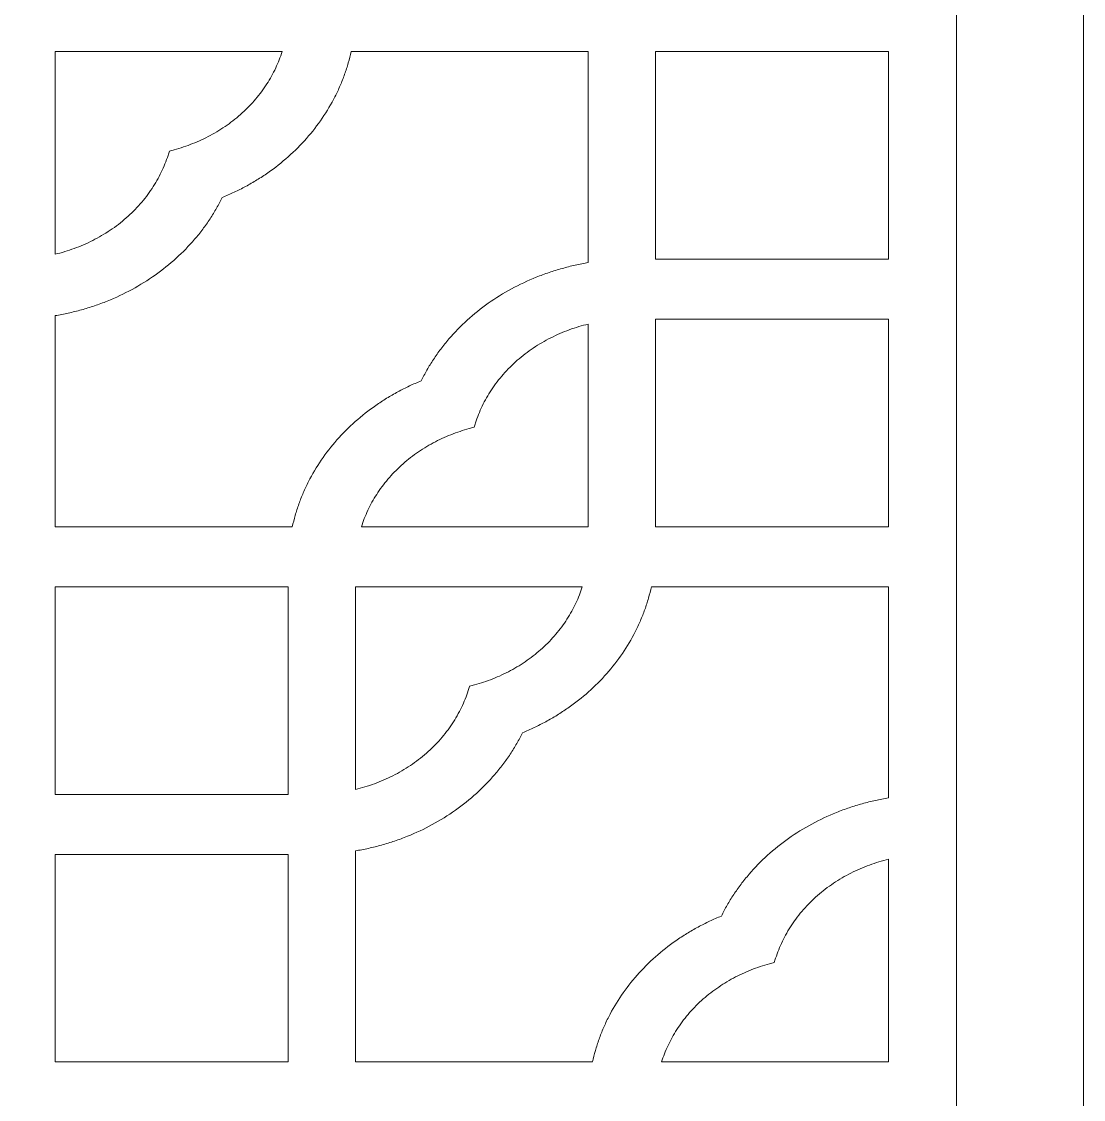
# Model space of a CAD drawing. Header units: centimetres. Extents: x -27.5 to -16.8, y -9.5 to 9.5.
# Drawn here: x -24.931 to -22.363, y 1.393 to 4 of the extents above; entities that cross this region are included whole.
import ezdxf

# ---------------------------------------------------------------- set-up
doc = ezdxf.new("R2010")
doc.units = ezdxf.units.CM
doc.header["$MEASUREMENT"] = 0
doc.layers.add('layer 1', color=7, linetype='Continuous')

msp = doc.modelspace()

# ---------------------------------------------------------------- linework, layer by layer
at = {"layer": 'layer 1', "color": 250, "lineweight": 9}
for points, knots in [([(-27.5, 9.5), (-27.5, 3.16667), (-27.5, -3.16664), (-27.5, -9.5), (-27.5, -9.5), (-25.78754, -9.5), (-24.07508, -9.5), (-22.36263, -9.5), (-22.36263, -9.5), (-22.36263, -3.16664), (-22.36263, 3.16667), (-22.36263, 9.5), (-22.36263, 9.5), (-24.07508, 9.5), (-25.78754, 9.5), (-27.5, 9.5)], [0, 0, 0, 0, 0.2, 0.2, 0.2, 0.2, 0.4, 0.4, 0.4, 0.4, 0.6, 0.6, 0.6, 0.6, 1, 1, 1, 1]), ([(-22.66971, -1.25389), (-22.66971, 2.24882), (-22.66971, 5.75153), (-22.66971, 9.25424), (-22.66971, 9.25424), (-24.17746, 9.25424), (-25.68521, 9.25424), (-27.19295, 9.25424), (-27.19295, 9.25424), (-27.19295, 5.75153), (-27.19295, 2.24882), (-27.19295, -1.25389), (-27.19295, -1.25389), (-25.68521, -1.25389), (-24.17746, -1.25389), (-22.66971, -1.25389)], [0, 0, 0, 0, 0.2, 0.2, 0.2, 0.2, 0.4, 0.4, 0.4, 0.4, 0.6, 0.6, 0.6, 0.6, 1, 1, 1, 1]), ([(-24.84999, 3.2887), (-24.83933, 3.29042), (-24.82875, 3.29248), (-24.81821, 3.29484), (-24.81821, 3.29484), (-24.80761, 3.29713), (-24.79702, 3.29981), (-24.78653, 3.30275), (-24.78653, 3.30275), (-24.77599, 3.30566), (-24.7655, 3.30889), (-24.75512, 3.31246), (-24.75512, 3.31246), (-24.74465, 3.31601), (-24.73432, 3.31979), (-24.7241, 3.32389), (-24.7241, 3.32389), (-24.70351, 3.33218), (-24.68349, 3.34158), (-24.66413, 3.35216), (-24.66413, 3.35216), (-24.64463, 3.36272), (-24.62592, 3.37434), (-24.60805, 3.38696), (-24.60805, 3.38696), (-24.59018, 3.39958), (-24.57321, 3.41323), (-24.55726, 3.42776), (-24.55726, 3.42776), (-24.54136, 3.44212), (-24.52652, 3.45736), (-24.5128, 3.47337), (-24.5128, 3.47337), (-24.50597, 3.48134), (-24.49942, 3.48938), (-24.49319, 3.49768), (-24.49319, 3.49768), (-24.48698, 3.50588), (-24.48107, 3.51426), (-24.47545, 3.52278), (-24.47545, 3.52278), (-24.46984, 3.53121), (-24.4646, 3.53976), (-24.4596, 3.54851), (-24.4596, 3.54851), (-24.45468, 3.5571), (-24.45, 3.56578), (-24.44567, 3.57463), (-24.44567, 3.57463), (-24.43607, 3.5785), (-24.42657, 3.58267), (-24.41722, 3.58709), (-24.41722, 3.58709), (-24.40778, 3.5916), (-24.39846, 3.59625), (-24.38932, 3.60122), (-24.38932, 3.60122), (-24.38009, 3.60628), (-24.37101, 3.61148), (-24.36208, 3.61694), (-24.36208, 3.61694), (-24.35312, 3.62246), (-24.34433, 3.62821), (-24.33574, 3.63421), (-24.33574, 3.63421), (-24.31837, 3.64628), (-24.30183, 3.65932), (-24.28621, 3.6732), (-24.28621, 3.6732), (-24.27047, 3.68717), (-24.25569, 3.70202), (-24.24197, 3.71755), (-24.24197, 3.71755), (-24.2282, 3.73311), (-24.21553, 3.74944), (-24.20401, 3.76632), (-24.20401, 3.76632), (-24.19256, 3.78314), (-24.18223, 3.8005), (-24.17315, 3.81842), (-24.17315, 3.81842), (-24.16864, 3.82726), (-24.16438, 3.83626), (-24.16051, 3.84534), (-24.16051, 3.84534), (-24.15661, 3.85432), (-24.15302, 3.86341), (-24.14979, 3.87255), (-24.14979, 3.87255), (-24.14651, 3.88171), (-24.14356, 3.89088), (-24.14094, 3.90011), (-24.14094, 3.90011), (-24.13831, 3.90925), (-24.13597, 3.91841), (-24.13396, 3.92765), (-24.13396, 3.92765), (-23.94279, 3.92765), (-23.75155, 3.92765), (-23.56035, 3.92765), (-23.56035, 3.92765), (-23.56035, 3.75741), (-23.56035, 3.58718), (-23.56035, 3.41695), (-23.56035, 3.41695), (-23.57098, 3.4152), (-23.58154, 3.41314), (-23.59208, 3.41078), (-23.59208, 3.41078), (-23.60271, 3.40849), (-23.61327, 3.40581), (-23.62376, 3.4029), (-23.62376, 3.4029), (-23.63435, 3.39997), (-23.64481, 3.39674), (-23.65519, 3.39319), (-23.65519, 3.39319), (-23.66564, 3.38964), (-23.67597, 3.38586), (-23.68621, 3.38174), (-23.68621, 3.38174), (-23.70681, 3.37344), (-23.72685, 3.36407), (-23.74618, 3.35349), (-23.74618, 3.35349), (-23.76568, 3.34291), (-23.78437, 3.33131), (-23.80224, 3.31869), (-23.80224, 3.31869), (-23.82013, 3.30607), (-23.83711, 3.29239), (-23.85308, 3.27787), (-23.85308, 3.27787), (-23.86897, 3.26353), (-23.88382, 3.24829), (-23.89754, 3.23226), (-23.89754, 3.23226), (-23.90435, 3.22429), (-23.9109, 3.21624), (-23.91713, 3.20795), (-23.91713, 3.20795), (-23.92336, 3.19975), (-23.92925, 3.19139), (-23.93488, 3.18287), (-23.93488, 3.18287), (-23.94045, 3.17441), (-23.94574, 3.16589), (-23.95074, 3.15721), (-23.95074, 3.15721), (-23.95568, 3.14853), (-23.96029, 3.13984), (-23.96464, 3.131), (-23.96464, 3.131), (-23.97426, 3.12706), (-23.98372, 3.12296), (-23.99309, 3.11854), (-23.99309, 3.11854), (-24.00251, 3.11405), (-24.01183, 3.10938), (-24.02097, 3.10441), (-24.02097, 3.10441), (-24.03023, 3.09943), (-24.0393, 3.09414), (-24.04821, 3.08871), (-24.04821, 3.08871), (-24.05721, 3.08317), (-24.06596, 3.07742), (-24.07458, 3.07142), (-24.07458, 3.07142), (-24.09194, 3.05934), (-24.10848, 3.04633), (-24.12413, 3.03243), (-24.12413, 3.03243), (-24.13984, 3.01848), (-24.1546, 3.00363), (-24.16837, 2.98808), (-24.16837, 2.98808), (-24.18211, 2.97252), (-24.19478, 2.95628), (-24.2063, 2.9393), (-24.2063, 2.9393), (-24.21778, 2.92249), (-24.22807, 2.90512), (-24.23716, 2.88721), (-24.23716, 2.88721), (-24.2417, 2.87839), (-24.24591, 2.86939), (-24.24983, 2.86029), (-24.24983, 2.86029), (-24.25368, 2.85131), (-24.25727, 2.84224), (-24.26055, 2.83308), (-24.26055, 2.83308), (-24.26383, 2.82391), (-24.26676, 2.81477), (-24.26939, 2.80554), (-24.26939, 2.80554), (-24.272, 2.79638), (-24.27432, 2.78721), (-24.27633, 2.77798), (-24.27633, 2.77798), (-24.46753, 2.77798), (-24.65875, 2.77798), (-24.84999, 2.77798), (-24.84999, 2.77798), (-24.84999, 2.94821), (-24.84999, 3.11847), (-24.84999, 3.2887)], [0, 0, 0, 0, 0.0188679, 0.0188679, 0.0188679, 0.0188679, 0.0377358, 0.0377358, 0.0377358, 0.0377358, 0.0566038, 0.0566038, 0.0566038, 0.0566038, 0.0754717, 0.0754717, 0.0754717, 0.0754717, 0.0943396, 0.0943396, 0.0943396, 0.0943396, 0.1132075, 0.1132075, 0.1132075, 0.1132075, 0.1320755, 0.1320755, 0.1320755, 0.1320755, 0.1509434, 0.1509434, 0.1509434, 0.1509434, 0.1698113, 0.1698113, 0.1698113, 0.1698113, 0.1886792, 0.1886792, 0.1886792, 0.1886792, 0.2075472, 0.2075472, 0.2075472, 0.2075472, 0.2264151, 0.2264151, 0.2264151, 0.2264151, 0.245283, 0.245283, 0.245283, 0.245283, 0.2641509, 0.2641509, 0.2641509, 0.2641509, 0.2830189, 0.2830189, 0.2830189, 0.2830189, 0.3018868, 0.3018868, 0.3018868, 0.3018868, 0.3207547, 0.3207547, 0.3207547, 0.3207547, 0.3396226, 0.3396226, 0.3396226, 0.3396226, 0.3584906, 0.3584906, 0.3584906, 0.3584906, 0.3773585, 0.3773585, 0.3773585, 0.3773585, 0.3962264, 0.3962264, 0.3962264, 0.3962264, 0.4150943, 0.4150943, 0.4150943, 0.4150943, 0.4339623, 0.4339623, 0.4339623, 0.4339623, 0.4528302, 0.4528302, 0.4528302, 0.4528302, 0.4716981, 0.4716981, 0.4716981, 0.4716981, 0.490566, 0.490566, 0.490566, 0.490566, 0.509434, 0.509434, 0.509434, 0.509434, 0.5283019, 0.5283019, 0.5283019, 0.5283019, 0.5471698, 0.5471698, 0.5471698, 0.5471698, 0.5660377, 0.5660377, 0.5660377, 0.5660377, 0.5849057, 0.5849057, 0.5849057, 0.5849057, 0.6037736, 0.6037736, 0.6037736, 0.6037736, 0.6226415, 0.6226415, 0.6226415, 0.6226415, 0.6415094, 0.6415094, 0.6415094, 0.6415094, 0.6603774, 0.6603774, 0.6603774, 0.6603774, 0.6792453, 0.6792453, 0.6792453, 0.6792453, 0.6981132, 0.6981132, 0.6981132, 0.6981132, 0.7169811, 0.7169811, 0.7169811, 0.7169811, 0.7358491, 0.7358491, 0.7358491, 0.7358491, 0.754717, 0.754717, 0.754717, 0.754717, 0.7735849, 0.7735849, 0.7735849, 0.7735849, 0.7924528, 0.7924528, 0.7924528, 0.7924528, 0.8113208, 0.8113208, 0.8113208, 0.8113208, 0.8301887, 0.8301887, 0.8301887, 0.8301887, 0.8490566, 0.8490566, 0.8490566, 0.8490566, 0.8679245, 0.8679245, 0.8679245, 0.8679245, 0.8867925, 0.8867925, 0.8867925, 0.8867925, 0.9056604, 0.9056604, 0.9056604, 0.9056604, 0.9245283, 0.9245283, 0.9245283, 0.9245283, 0.9433962, 0.9433962, 0.9433962, 0.9433962, 0.9622642, 0.9622642, 0.9622642, 0.9622642, 1, 1, 1, 1]), ([(-24.84999, 3.92765), (-24.66699, 3.92765), (-24.48407, 3.92765), (-24.30108, 3.92765), (-24.30108, 3.92765), (-24.30321, 3.92093), (-24.30557, 3.91431), (-24.30815, 3.90767), (-24.30815, 3.90767), (-24.31074, 3.90105), (-24.31358, 3.89443), (-24.31663, 3.88788), (-24.31663, 3.88788), (-24.32286, 3.87468), (-24.33001, 3.86174), (-24.33805, 3.84921), (-24.33805, 3.84921), (-24.34618, 3.83656), (-24.35523, 3.82433), (-24.36517, 3.81264), (-24.36517, 3.81264), (-24.37512, 3.80089), (-24.38593, 3.78976), (-24.39747, 3.7792), (-24.39747, 3.7792), (-24.40904, 3.76871), (-24.42134, 3.75883), (-24.43431, 3.74967), (-24.43431, 3.74967), (-24.44721, 3.7406), (-24.4607, 3.73224), (-24.4747, 3.72474), (-24.4747, 3.72474), (-24.4886, 3.71723), (-24.50292, 3.71061), (-24.51765, 3.70484), (-24.51765, 3.70484), (-24.52491, 3.70193), (-24.53224, 3.69925), (-24.53967, 3.6968), (-24.53967, 3.6968), (-24.547, 3.69435), (-24.55442, 3.69215), (-24.56191, 3.69008), (-24.56191, 3.69008), (-24.56578, 3.68905), (-24.5697, 3.68795), (-24.57355, 3.68692), (-24.57355, 3.68692), (-24.57469, 3.68346), (-24.57582, 3.67998), (-24.57694, 3.67643), (-24.57694, 3.67643), (-24.57921, 3.66958), (-24.58164, 3.66278), (-24.58434, 3.656), (-24.58434, 3.656), (-24.58709, 3.64922), (-24.59007, 3.64243), (-24.5933, 3.63572), (-24.5933, 3.63572), (-24.5998, 3.62223), (-24.60734, 3.60897), (-24.61577, 3.59618), (-24.61577, 3.59618), (-24.62434, 3.58322), (-24.63389, 3.57075), (-24.64431, 3.55893), (-24.64431, 3.55893), (-24.65476, 3.54693), (-24.6661, 3.53563), (-24.67824, 3.52498), (-24.67824, 3.52498), (-24.69041, 3.51433), (-24.70335, 3.50439), (-24.71693, 3.49532), (-24.71693, 3.49532), (-24.73045, 3.48622), (-24.74454, 3.47795), (-24.75922, 3.47053), (-24.75922, 3.47053), (-24.76648, 3.46691), (-24.77391, 3.46343), (-24.78135, 3.4602), (-24.78135, 3.4602), (-24.78882, 3.45694), (-24.79636, 3.45394), (-24.80396, 3.45119), (-24.80396, 3.45119), (-24.81155, 3.44845), (-24.8192, 3.4459), (-24.82689, 3.44354), (-24.82689, 3.44354), (-24.83452, 3.44125), (-24.84222, 3.43919), (-24.84999, 3.43731), (-24.84999, 3.43731), (-24.84999, 3.60074), (-24.84999, 3.76419), (-24.84999, 3.92765)], [0, 0, 0, 0, 0.0384615, 0.0384615, 0.0384615, 0.0384615, 0.0769231, 0.0769231, 0.0769231, 0.0769231, 0.1153846, 0.1153846, 0.1153846, 0.1153846, 0.1538462, 0.1538462, 0.1538462, 0.1538462, 0.1923077, 0.1923077, 0.1923077, 0.1923077, 0.2307692, 0.2307692, 0.2307692, 0.2307692, 0.2692308, 0.2692308, 0.2692308, 0.2692308, 0.3076923, 0.3076923, 0.3076923, 0.3076923, 0.3461538, 0.3461538, 0.3461538, 0.3461538, 0.3846154, 0.3846154, 0.3846154, 0.3846154, 0.4230769, 0.4230769, 0.4230769, 0.4230769, 0.4615385, 0.4615385, 0.4615385, 0.4615385, 0.5, 0.5, 0.5, 0.5, 0.5384615, 0.5384615, 0.5384615, 0.5384615, 0.5769231, 0.5769231, 0.5769231, 0.5769231, 0.6153846, 0.6153846, 0.6153846, 0.6153846, 0.6538462, 0.6538462, 0.6538462, 0.6538462, 0.6923077, 0.6923077, 0.6923077, 0.6923077, 0.7307692, 0.7307692, 0.7307692, 0.7307692, 0.7692308, 0.7692308, 0.7692308, 0.7692308, 0.8076923, 0.8076923, 0.8076923, 0.8076923, 0.8461538, 0.8461538, 0.8461538, 0.8461538, 0.8846154, 0.8846154, 0.8846154, 0.8846154, 0.9230769, 0.9230769, 0.9230769, 0.9230769, 1, 1, 1, 1]), ([(-22.8342, 3.42538), (-23.02198, 3.42538), (-23.20983, 3.42538), (-23.39763, 3.42538), (-23.39763, 3.42538), (-23.39763, 3.59277), (-23.39763, 3.76025), (-23.39763, 3.92765), (-23.39763, 3.92765), (-23.20983, 3.92765), (-23.02198, 3.92765), (-22.8342, 3.92765), (-22.8342, 3.92765), (-22.8342, 3.76025), (-22.8342, 3.59277), (-22.8342, 3.42538)], [0, 0, 0, 0, 0.2, 0.2, 0.2, 0.2, 0.4, 0.4, 0.4, 0.4, 0.6, 0.6, 0.6, 0.6, 1, 1, 1, 1]), ([(-24.10922, 2.77798), (-24.10709, 2.78469), (-24.10477, 2.79134), (-24.10218, 2.79796), (-24.10218, 2.79796), (-24.09959, 2.80458), (-24.09675, 2.81122), (-24.09368, 2.81777), (-24.09368, 2.81777), (-24.08743, 2.83095), (-24.08033, 2.84389), (-24.07229, 2.85644), (-24.07229, 2.85644), (-24.06411, 2.86907), (-24.05508, 2.8813), (-24.04519, 2.89298), (-24.04519, 2.89298), (-24.0352, 2.90473), (-24.02441, 2.91587), (-24.01286, 2.92645), (-24.01286, 2.92645), (-24.00125, 2.93701), (-23.98895, 2.94679), (-23.976, 2.95596), (-23.976, 2.95596), (-23.96308, 2.96503), (-23.94959, 2.97339), (-23.93559, 2.98091), (-23.93559, 2.98091), (-23.92171, 2.9884), (-23.90742, 2.99502), (-23.89268, 3.00079), (-23.89268, 3.00079), (-23.8854, 3.0037), (-23.87807, 3.00638), (-23.87065, 3.00883), (-23.87065, 3.00883), (-23.86329, 3.01128), (-23.85589, 3.01348), (-23.84843, 3.01554), (-23.84843, 3.01554), (-23.84453, 3.01657), (-23.84066, 3.01767), (-23.83674, 3.0187), (-23.83674, 3.0187), (-23.8356, 3.02219), (-23.8345, 3.02565), (-23.83335, 3.0292), (-23.83335, 3.0292), (-23.83113, 3.03607), (-23.82866, 3.04285), (-23.82598, 3.04963), (-23.82598, 3.04963), (-23.8232, 3.05643), (-23.82025, 3.06322), (-23.81702, 3.06993), (-23.81702, 3.06993), (-23.81051, 3.08349), (-23.803, 3.09668), (-23.79452, 3.10947), (-23.79452, 3.10947), (-23.78595, 3.12241), (-23.77645, 3.1348), (-23.76602, 3.14672), (-23.76602, 3.14672), (-23.75558, 3.1587), (-23.74419, 3.16999), (-23.73205, 3.18064), (-23.73205, 3.18064), (-23.71991, 3.1913), (-23.70699, 3.20124), (-23.69338, 3.21033), (-23.69338, 3.21033), (-23.67989, 3.21941), (-23.66575, 3.22768), (-23.65107, 3.2351), (-23.65107, 3.2351), (-23.64383, 3.23874), (-23.63643, 3.2422), (-23.62894, 3.24545), (-23.62894, 3.24545), (-23.62149, 3.24868), (-23.61398, 3.25168), (-23.60633, 3.25443), (-23.60633, 3.25443), (-23.59875, 3.2572), (-23.59114, 3.25972), (-23.58344, 3.26211), (-23.58344, 3.26211), (-23.57579, 3.26438), (-23.56809, 3.26644), (-23.56035, 3.26834), (-23.56035, 3.26834), (-23.56035, 3.10489), (-23.56035, 2.94143), (-23.56035, 2.77798), (-23.56035, 2.77798), (-23.7433, 2.77798), (-23.92629, 2.77798), (-24.10922, 2.77798)], [0, 0, 0, 0, 0.0384615, 0.0384615, 0.0384615, 0.0384615, 0.0769231, 0.0769231, 0.0769231, 0.0769231, 0.1153846, 0.1153846, 0.1153846, 0.1153846, 0.1538462, 0.1538462, 0.1538462, 0.1538462, 0.1923077, 0.1923077, 0.1923077, 0.1923077, 0.2307692, 0.2307692, 0.2307692, 0.2307692, 0.2692308, 0.2692308, 0.2692308, 0.2692308, 0.3076923, 0.3076923, 0.3076923, 0.3076923, 0.3461538, 0.3461538, 0.3461538, 0.3461538, 0.3846154, 0.3846154, 0.3846154, 0.3846154, 0.4230769, 0.4230769, 0.4230769, 0.4230769, 0.4615385, 0.4615385, 0.4615385, 0.4615385, 0.5, 0.5, 0.5, 0.5, 0.5384615, 0.5384615, 0.5384615, 0.5384615, 0.5769231, 0.5769231, 0.5769231, 0.5769231, 0.6153846, 0.6153846, 0.6153846, 0.6153846, 0.6538462, 0.6538462, 0.6538462, 0.6538462, 0.6923077, 0.6923077, 0.6923077, 0.6923077, 0.7307692, 0.7307692, 0.7307692, 0.7307692, 0.7692308, 0.7692308, 0.7692308, 0.7692308, 0.8076923, 0.8076923, 0.8076923, 0.8076923, 0.8461538, 0.8461538, 0.8461538, 0.8461538, 0.8846154, 0.8846154, 0.8846154, 0.8846154, 0.9230769, 0.9230769, 0.9230769, 0.9230769, 1, 1, 1, 1]), ([(-23.39763, 2.77798), (-23.39763, 2.9454), (-23.39763, 3.11286), (-23.39763, 3.28025), (-23.39763, 3.28025), (-23.20983, 3.28025), (-23.02198, 3.28025), (-22.8342, 3.28025), (-22.8342, 3.28025), (-22.8342, 3.11286), (-22.8342, 2.9454), (-22.8342, 2.77798), (-22.8342, 2.77798), (-23.02198, 2.77798), (-23.20983, 2.77798), (-23.39763, 2.77798)], [0, 0, 0, 0, 0.2, 0.2, 0.2, 0.2, 0.4, 0.4, 0.4, 0.4, 0.6, 0.6, 0.6, 0.6, 1, 1, 1, 1]), ([(-24.84999, 2.63293), (-24.66214, 2.63293), (-24.47431, 2.63293), (-24.28653, 2.63293), (-24.28653, 2.63293), (-24.28653, 2.46546), (-24.28653, 2.29798), (-24.28653, 2.13059), (-24.28653, 2.13059), (-24.47431, 2.13059), (-24.66214, 2.13059), (-24.84999, 2.13059), (-24.84999, 2.13059), (-24.84999, 2.29798), (-24.84999, 2.46546), (-24.84999, 2.63293)], [0, 0, 0, 0, 0.2, 0.2, 0.2, 0.2, 0.4, 0.4, 0.4, 0.4, 0.6, 0.6, 0.6, 0.6, 1, 1, 1, 1]), ([(-23.4078, 2.63293), (-23.21661, 2.63293), (-23.02539, 2.63293), (-22.8342, 2.63293), (-22.8342, 2.63293), (-22.8342, 2.46269), (-22.8342, 2.29246), (-22.8342, 2.12223), (-22.8342, 2.12223), (-22.8448, 2.12042), (-22.85539, 2.11835), (-22.86593, 2.11606), (-22.86593, 2.11606), (-22.87653, 2.1137), (-22.88712, 2.11102), (-22.89761, 2.10809), (-22.89761, 2.10809), (-22.90819, 2.10518), (-22.91864, 2.10193), (-22.92902, 2.0984), (-22.92902, 2.0984), (-22.93948, 2.09492), (-22.94982, 2.09105), (-22.96003, 2.08695), (-22.96003, 2.08695), (-22.98063, 2.07865), (-23.00067, 2.06926), (-23.02001, 2.05877), (-23.02001, 2.05877), (-23.0395, 2.04821), (-23.05822, 2.03652), (-23.07609, 2.02388), (-23.07609, 2.02388), (-23.09396, 2.01126), (-23.11093, 1.9976), (-23.12692, 1.98317), (-23.12692, 1.98317), (-23.14282, 1.96872), (-23.15767, 1.95348), (-23.17139, 1.93747), (-23.17139, 1.93747), (-23.17817, 1.92956), (-23.18472, 1.92146), (-23.19095, 1.91316), (-23.19095, 1.91316), (-23.19716, 1.90496), (-23.20307, 1.89658), (-23.20873, 1.88808), (-23.20873, 1.88808), (-23.21427, 1.87962), (-23.21956, 1.8711), (-23.22456, 1.86242), (-23.22456, 1.86242), (-23.22951, 1.85381), (-23.23413, 1.84506), (-23.23846, 1.83621), (-23.23846, 1.83621), (-23.24811, 1.83234), (-23.25757, 1.82815), (-23.26692, 1.82375), (-23.26692, 1.82375), (-23.27635, 1.81924), (-23.28568, 1.81459), (-23.29482, 1.80962), (-23.29482, 1.80962), (-23.30405, 1.80464), (-23.31315, 1.79935), (-23.32206, 1.7939), (-23.32206, 1.7939), (-23.33104, 1.78838), (-23.33981, 1.78263), (-23.34842, 1.77663), (-23.34842, 1.77663), (-23.36577, 1.76455), (-23.38231, 1.75152), (-23.39798, 1.73764), (-23.39798, 1.73764), (-23.41369, 1.72366), (-23.42844, 1.70884), (-23.44221, 1.69329), (-23.44221, 1.69329), (-23.45593, 1.67773), (-23.4686, 1.66147), (-23.48013, 1.64451), (-23.48013, 1.64451), (-23.49163, 1.6277), (-23.50191, 1.61033), (-23.51098, 1.59249), (-23.51098, 1.59249), (-23.51554, 1.58358), (-23.51976, 1.57457), (-23.52365, 1.56559), (-23.52365, 1.56559), (-23.52752, 1.55652), (-23.53112, 1.54743), (-23.5344, 1.53829), (-23.5344, 1.53829), (-23.53763, 1.52912), (-23.54058, 1.51998), (-23.54324, 1.51073), (-23.54324, 1.51073), (-23.54585, 1.50159), (-23.54816, 1.49242), (-23.55018, 1.48319), (-23.55018, 1.48319), (-23.74137, 1.48319), (-23.93259, 1.48319), (-24.12383, 1.48319), (-24.12383, 1.48319), (-24.12383, 1.65343), (-24.12383, 1.82366), (-24.12383, 1.99389), (-24.12383, 1.99389), (-24.11318, 1.99563), (-24.1026, 1.99769), (-24.09206, 2.00005), (-24.09206, 2.00005), (-24.08145, 2.00241), (-24.07087, 2.00503), (-24.06038, 2.00796), (-24.06038, 2.00796), (-24.04984, 2.01087), (-24.03935, 2.0141), (-24.02897, 2.01765), (-24.02897, 2.01765), (-24.0185, 2.0212), (-24.00817, 2.025), (-23.99795, 2.0291), (-23.99795, 2.0291), (-23.97733, 2.0374), (-23.95733, 2.04686), (-23.93795, 2.05735), (-23.93795, 2.05735), (-23.91846, 2.06793), (-23.89976, 2.07952), (-23.8819, 2.09215), (-23.8819, 2.09215), (-23.864, 2.10486), (-23.84705, 2.11845), (-23.83111, 2.13295), (-23.83111, 2.13295), (-23.81521, 2.1474), (-23.80036, 2.16264), (-23.78662, 2.17858), (-23.78662, 2.17858), (-23.77979, 2.18655), (-23.77324, 2.19469), (-23.76701, 2.20289), (-23.76701, 2.20289), (-23.76082, 2.21109), (-23.75491, 2.21945), (-23.74925, 2.22797), (-23.74925, 2.22797), (-23.74369, 2.23642), (-23.73842, 2.24502), (-23.73342, 2.25372), (-23.73342, 2.25372), (-23.7285, 2.26231), (-23.72385, 2.27099), (-23.7195, 2.27984), (-23.7195, 2.27984), (-23.70992, 2.28378), (-23.70041, 2.28797), (-23.69104, 2.29239), (-23.69104, 2.29239), (-23.68163, 2.29681), (-23.67231, 2.30153), (-23.66314, 2.30643), (-23.66314, 2.30643), (-23.65393, 2.31147), (-23.64484, 2.3167), (-23.63593, 2.32222), (-23.63593, 2.32222), (-23.62697, 2.32774), (-23.61817, 2.33351), (-23.60956, 2.33949), (-23.60956, 2.33949), (-23.59219, 2.35156), (-23.57568, 2.36453), (-23.56001, 2.37848), (-23.56001, 2.37848), (-23.54429, 2.39245), (-23.52954, 2.40721), (-23.51582, 2.42276), (-23.51582, 2.42276), (-23.50203, 2.43839), (-23.48936, 2.45465), (-23.47783, 2.47153), (-23.47783, 2.47153), (-23.4664, 2.48835), (-23.45607, 2.50578), (-23.44698, 2.52363), (-23.44698, 2.52363), (-23.44244, 2.53247), (-23.43823, 2.54145), (-23.43435, 2.55052), (-23.43435, 2.55052), (-23.43046, 2.55953), (-23.42686, 2.56862), (-23.42359, 2.57785), (-23.42359, 2.57785), (-23.42036, 2.58692), (-23.41738, 2.59607), (-23.41479, 2.60532), (-23.41479, 2.60532), (-23.41216, 2.61446), (-23.40982, 2.62369), (-23.4078, 2.63293)], [0, 0, 0, 0, 0.0188679, 0.0188679, 0.0188679, 0.0188679, 0.0377358, 0.0377358, 0.0377358, 0.0377358, 0.0566038, 0.0566038, 0.0566038, 0.0566038, 0.0754717, 0.0754717, 0.0754717, 0.0754717, 0.0943396, 0.0943396, 0.0943396, 0.0943396, 0.1132075, 0.1132075, 0.1132075, 0.1132075, 0.1320755, 0.1320755, 0.1320755, 0.1320755, 0.1509434, 0.1509434, 0.1509434, 0.1509434, 0.1698113, 0.1698113, 0.1698113, 0.1698113, 0.1886792, 0.1886792, 0.1886792, 0.1886792, 0.2075472, 0.2075472, 0.2075472, 0.2075472, 0.2264151, 0.2264151, 0.2264151, 0.2264151, 0.245283, 0.245283, 0.245283, 0.245283, 0.2641509, 0.2641509, 0.2641509, 0.2641509, 0.2830189, 0.2830189, 0.2830189, 0.2830189, 0.3018868, 0.3018868, 0.3018868, 0.3018868, 0.3207547, 0.3207547, 0.3207547, 0.3207547, 0.3396226, 0.3396226, 0.3396226, 0.3396226, 0.3584906, 0.3584906, 0.3584906, 0.3584906, 0.3773585, 0.3773585, 0.3773585, 0.3773585, 0.3962264, 0.3962264, 0.3962264, 0.3962264, 0.4150943, 0.4150943, 0.4150943, 0.4150943, 0.4339623, 0.4339623, 0.4339623, 0.4339623, 0.4528302, 0.4528302, 0.4528302, 0.4528302, 0.4716981, 0.4716981, 0.4716981, 0.4716981, 0.490566, 0.490566, 0.490566, 0.490566, 0.509434, 0.509434, 0.509434, 0.509434, 0.5283019, 0.5283019, 0.5283019, 0.5283019, 0.5471698, 0.5471698, 0.5471698, 0.5471698, 0.5660377, 0.5660377, 0.5660377, 0.5660377, 0.5849057, 0.5849057, 0.5849057, 0.5849057, 0.6037736, 0.6037736, 0.6037736, 0.6037736, 0.6226415, 0.6226415, 0.6226415, 0.6226415, 0.6415094, 0.6415094, 0.6415094, 0.6415094, 0.6603774, 0.6603774, 0.6603774, 0.6603774, 0.6792453, 0.6792453, 0.6792453, 0.6792453, 0.6981132, 0.6981132, 0.6981132, 0.6981132, 0.7169811, 0.7169811, 0.7169811, 0.7169811, 0.7358491, 0.7358491, 0.7358491, 0.7358491, 0.754717, 0.754717, 0.754717, 0.754717, 0.7735849, 0.7735849, 0.7735849, 0.7735849, 0.7924528, 0.7924528, 0.7924528, 0.7924528, 0.8113208, 0.8113208, 0.8113208, 0.8113208, 0.8301887, 0.8301887, 0.8301887, 0.8301887, 0.8490566, 0.8490566, 0.8490566, 0.8490566, 0.8679245, 0.8679245, 0.8679245, 0.8679245, 0.8867925, 0.8867925, 0.8867925, 0.8867925, 0.9056604, 0.9056604, 0.9056604, 0.9056604, 0.9245283, 0.9245283, 0.9245283, 0.9245283, 0.9433962, 0.9433962, 0.9433962, 0.9433962, 0.9622642, 0.9622642, 0.9622642, 0.9622642, 1, 1, 1, 1]), ([(-23.57492, 2.63293), (-23.57705, 2.62621), (-23.57941, 2.6195), (-23.58198, 2.61297), (-23.58198, 2.61297), (-23.58459, 2.60626), (-23.58743, 2.59962), (-23.59048, 2.59316), (-23.59048, 2.59316), (-23.59671, 2.57989), (-23.60381, 2.56695), (-23.6119, 2.55449), (-23.6119, 2.55449), (-23.62003, 2.54177), (-23.62905, 2.52961), (-23.639, 2.51786), (-23.639, 2.51786), (-23.64894, 2.5061), (-23.65975, 2.49497), (-23.67132, 2.48441), (-23.67132, 2.48441), (-23.68289, 2.47389), (-23.69519, 2.46404), (-23.70813, 2.45488), (-23.70813, 2.45488), (-23.72103, 2.44581), (-23.73455, 2.43752), (-23.74854, 2.42993), (-23.74854, 2.42993), (-23.76243, 2.42251), (-23.77677, 2.41589), (-23.79148, 2.41005), (-23.79148, 2.41005), (-23.79874, 2.40714), (-23.80609, 2.40453), (-23.81351, 2.40201), (-23.81351, 2.40201), (-23.82084, 2.39956), (-23.82827, 2.39736), (-23.83576, 2.3953), (-23.83576, 2.3953), (-23.83963, 2.39426), (-23.84352, 2.39323), (-23.84739, 2.39213), (-23.84739, 2.39213), (-23.84854, 2.38867), (-23.84964, 2.38519), (-23.85079, 2.38173), (-23.85079, 2.38173), (-23.85301, 2.37486), (-23.85548, 2.36799), (-23.85816, 2.36128), (-23.85816, 2.36128), (-23.86093, 2.35443), (-23.86389, 2.34762), (-23.86712, 2.34091), (-23.86712, 2.34091), (-23.87365, 2.32742), (-23.88114, 2.31415), (-23.88962, 2.30137), (-23.88962, 2.30137), (-23.89818, 2.28845), (-23.90769, 2.27603), (-23.91811, 2.26412), (-23.91811, 2.26412), (-23.92861, 2.25221), (-23.93992, 2.24085), (-23.95209, 2.23019), (-23.95209, 2.23019), (-23.96425, 2.21954), (-23.97719, 2.20967), (-23.99076, 2.20053), (-23.99076, 2.20053), (-24.0043, 2.19146), (-24.01838, 2.18316), (-24.03307, 2.17574), (-24.03307, 2.17574), (-24.04033, 2.1721), (-24.04773, 2.16864), (-24.0552, 2.16541), (-24.0552, 2.16541), (-24.06267, 2.16216), (-24.07018, 2.15915), (-24.07781, 2.15641), (-24.07781, 2.15641), (-24.08539, 2.15363), (-24.09304, 2.15111), (-24.10074, 2.14882), (-24.10074, 2.14882), (-24.10835, 2.14653), (-24.11604, 2.1444), (-24.12383, 2.14259), (-24.12383, 2.14259), (-24.12383, 2.30604), (-24.12383, 2.46947), (-24.12383, 2.63293), (-24.12383, 2.63293), (-23.94084, 2.63293), (-23.75789, 2.63293), (-23.57492, 2.63293)], [0, 0, 0, 0, 0.0384615, 0.0384615, 0.0384615, 0.0384615, 0.0769231, 0.0769231, 0.0769231, 0.0769231, 0.1153846, 0.1153846, 0.1153846, 0.1153846, 0.1538462, 0.1538462, 0.1538462, 0.1538462, 0.1923077, 0.1923077, 0.1923077, 0.1923077, 0.2307692, 0.2307692, 0.2307692, 0.2307692, 0.2692308, 0.2692308, 0.2692308, 0.2692308, 0.3076923, 0.3076923, 0.3076923, 0.3076923, 0.3461538, 0.3461538, 0.3461538, 0.3461538, 0.3846154, 0.3846154, 0.3846154, 0.3846154, 0.4230769, 0.4230769, 0.4230769, 0.4230769, 0.4615385, 0.4615385, 0.4615385, 0.4615385, 0.5, 0.5, 0.5, 0.5, 0.5384615, 0.5384615, 0.5384615, 0.5384615, 0.5769231, 0.5769231, 0.5769231, 0.5769231, 0.6153846, 0.6153846, 0.6153846, 0.6153846, 0.6538462, 0.6538462, 0.6538462, 0.6538462, 0.6923077, 0.6923077, 0.6923077, 0.6923077, 0.7307692, 0.7307692, 0.7307692, 0.7307692, 0.7692308, 0.7692308, 0.7692308, 0.7692308, 0.8076923, 0.8076923, 0.8076923, 0.8076923, 0.8461538, 0.8461538, 0.8461538, 0.8461538, 0.8846154, 0.8846154, 0.8846154, 0.8846154, 0.9230769, 0.9230769, 0.9230769, 0.9230769, 1, 1, 1, 1]), ([(-24.84999, 1.98553), (-24.66214, 1.98553), (-24.47431, 1.98553), (-24.28653, 1.98553), (-24.28653, 1.98553), (-24.28653, 1.81805), (-24.28653, 1.65059), (-24.28653, 1.48319), (-24.28653, 1.48319), (-24.47431, 1.48319), (-24.66214, 1.48319), (-24.84999, 1.48319), (-24.84999, 1.48319), (-24.84999, 1.65059), (-24.84999, 1.81805), (-24.84999, 1.98553)], [0, 0, 0, 0, 0.2, 0.2, 0.2, 0.2, 0.4, 0.4, 0.4, 0.4, 0.6, 0.6, 0.6, 0.6, 1, 1, 1, 1]), ([(-23.38306, 1.48319), (-23.38093, 1.4899), (-23.37859, 1.49653), (-23.37603, 1.50317), (-23.37603, 1.50317), (-23.37344, 1.50979), (-23.3706, 1.51641), (-23.36751, 1.52296), (-23.36751, 1.52296), (-23.36128, 1.53616), (-23.35417, 1.5491), (-23.34613, 1.56165), (-23.34613, 1.56165), (-23.33796, 1.57428), (-23.32893, 1.58651), (-23.31901, 1.59817), (-23.31901, 1.59817), (-23.30902, 1.60995), (-23.29825, 1.62115), (-23.28669, 1.63164), (-23.28669, 1.63164), (-23.27509, 1.64222), (-23.26277, 1.65207), (-23.24985, 1.66117), (-23.24985, 1.66117), (-23.23693, 1.67024), (-23.22344, 1.6786), (-23.20944, 1.68609), (-23.20944, 1.68609), (-23.19553, 1.69361), (-23.18122, 1.70023), (-23.16653, 1.70607), (-23.16653, 1.70607), (-23.15925, 1.70891), (-23.15189, 1.71159), (-23.14447, 1.71404), (-23.14447, 1.71404), (-23.13714, 1.71649), (-23.12972, 1.71869), (-23.12225, 1.72075), (-23.12225, 1.72075), (-23.11835, 1.72185), (-23.11448, 1.72288), (-23.11059, 1.72392), (-23.11059, 1.72392), (-23.10944, 1.72747), (-23.10834, 1.73093), (-23.10717, 1.73441), (-23.10717, 1.73441), (-23.10498, 1.74126), (-23.1025, 1.74806), (-23.0998, 1.75484), (-23.0998, 1.75484), (-23.09705, 1.76162), (-23.09409, 1.76843), (-23.09086, 1.77514), (-23.09086, 1.77514), (-23.08434, 1.7887), (-23.07684, 1.80187), (-23.06834, 1.81468), (-23.06834, 1.81468), (-23.0598, 1.8276), (-23.05029, 1.84008), (-23.03987, 1.85193), (-23.03987, 1.85193), (-23.02938, 1.86391), (-23.01804, 1.8752), (-23.0059, 1.88586), (-23.0059, 1.88586), (-22.99373, 1.89651), (-22.98083, 1.90645), (-22.96723, 1.91561), (-22.96723, 1.91561), (-22.95373, 1.92469), (-22.9396, 1.93289), (-22.92491, 1.94031), (-22.92491, 1.94031), (-22.91765, 1.94402), (-22.91028, 1.94741), (-22.90279, 1.95064), (-22.90279, 1.95064), (-22.89532, 1.95389), (-22.88778, 1.95687), (-22.88017, 1.95964), (-22.88017, 1.95964), (-22.87259, 1.96242), (-22.86496, 1.965), (-22.85729, 1.9673), (-22.85729, 1.9673), (-22.84961, 1.96959), (-22.84194, 1.97165), (-22.8342, 1.97355), (-22.8342, 1.97355), (-22.8342, 1.8101), (-22.8342, 1.64664), (-22.8342, 1.48319), (-22.8342, 1.48319), (-23.01714, 1.48319), (-23.20011, 1.48319), (-23.38306, 1.48319)], [0, 0, 0, 0, 0.0384615, 0.0384615, 0.0384615, 0.0384615, 0.0769231, 0.0769231, 0.0769231, 0.0769231, 0.1153846, 0.1153846, 0.1153846, 0.1153846, 0.1538462, 0.1538462, 0.1538462, 0.1538462, 0.1923077, 0.1923077, 0.1923077, 0.1923077, 0.2307692, 0.2307692, 0.2307692, 0.2307692, 0.2692308, 0.2692308, 0.2692308, 0.2692308, 0.3076923, 0.3076923, 0.3076923, 0.3076923, 0.3461538, 0.3461538, 0.3461538, 0.3461538, 0.3846154, 0.3846154, 0.3846154, 0.3846154, 0.4230769, 0.4230769, 0.4230769, 0.4230769, 0.4615385, 0.4615385, 0.4615385, 0.4615385, 0.5, 0.5, 0.5, 0.5, 0.5384615, 0.5384615, 0.5384615, 0.5384615, 0.5769231, 0.5769231, 0.5769231, 0.5769231, 0.6153846, 0.6153846, 0.6153846, 0.6153846, 0.6538462, 0.6538462, 0.6538462, 0.6538462, 0.6923077, 0.6923077, 0.6923077, 0.6923077, 0.7307692, 0.7307692, 0.7307692, 0.7307692, 0.7692308, 0.7692308, 0.7692308, 0.7692308, 0.8076923, 0.8076923, 0.8076923, 0.8076923, 0.8461538, 0.8461538, 0.8461538, 0.8461538, 0.8846154, 0.8846154, 0.8846154, 0.8846154, 0.9230769, 0.9230769, 0.9230769, 0.9230769, 1, 1, 1, 1])]:
    msp.add_open_spline(points, degree=3, knots=knots, dxfattribs=at)

doc.saveas('drawing.dxf')
